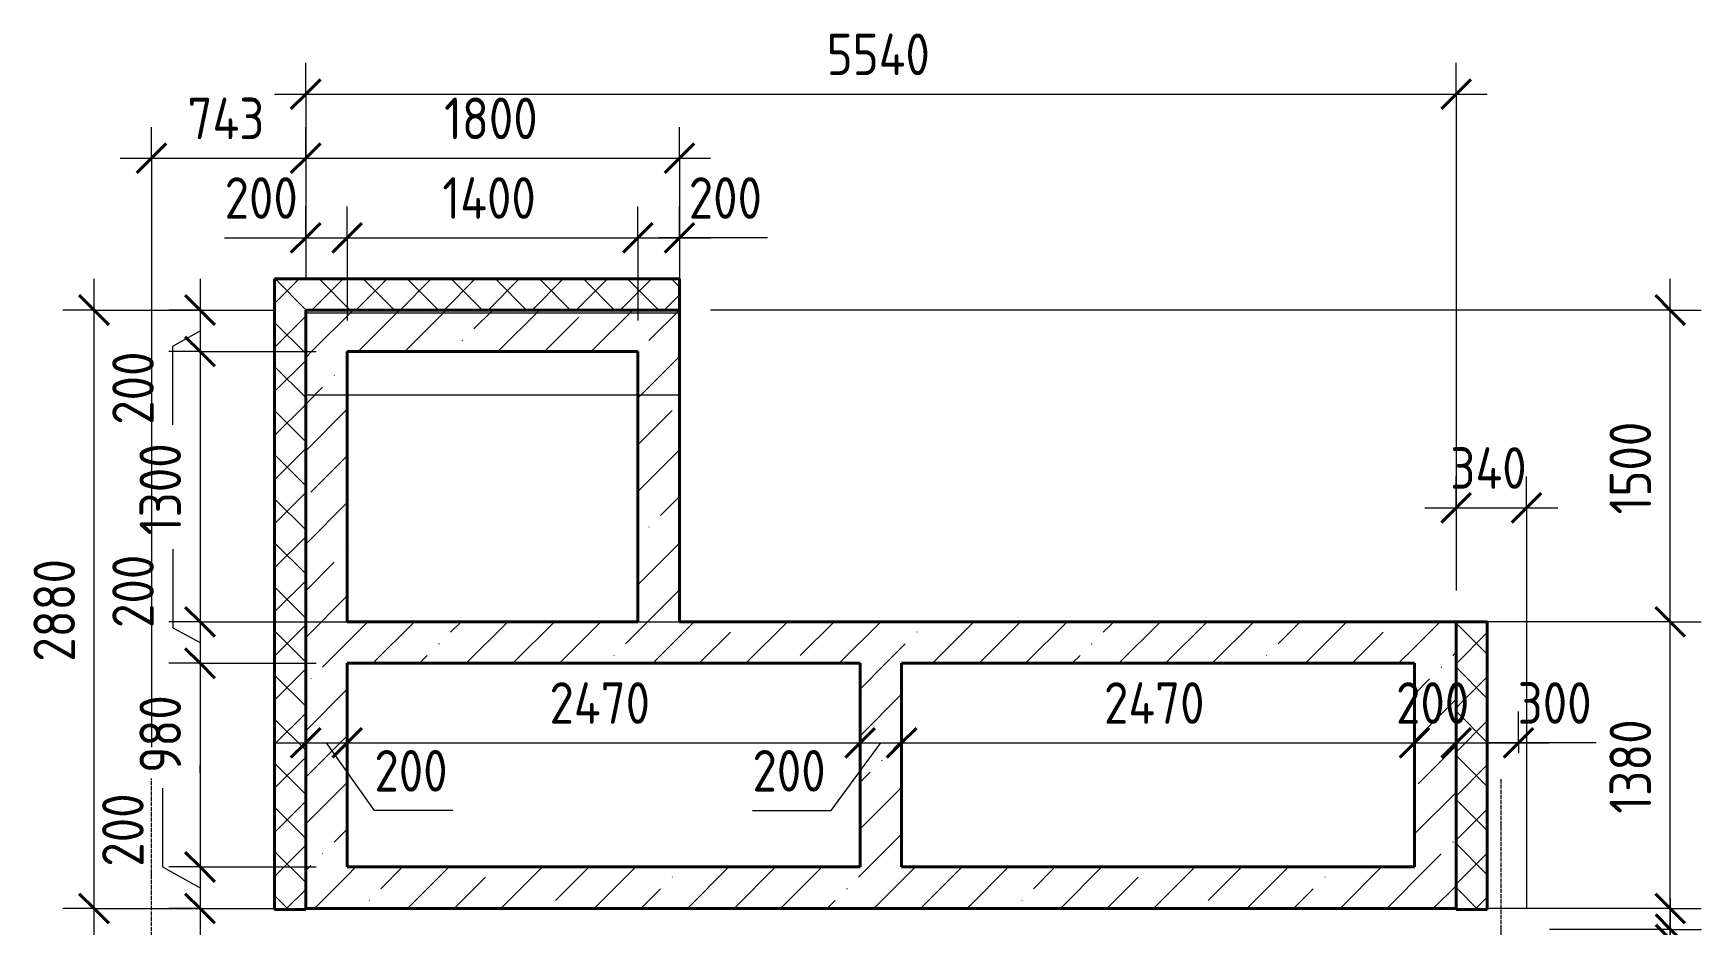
# Model space of a CAD drawing. Header units: millimetres. Extents: x -11886 to 71589, y -4690 to 48120.
# Drawn here: x 48842 to 56875, y 43832 to 48120 of the extents above; entities that cross this region are included whole.
import ezdxf

# ---------------------------------------------------------------- set-up
doc = ezdxf.new("R2010")
doc.units = ezdxf.units.MM
doc.linetypes.add('ADSK_Линия сетки', pattern=[25, 20, -2.5, 0, -2.5])
doc.linetypes.add('ADSK_Сверху', pattern=[4.5, 3, -1.5])
for name, color, linetype, lineweight in [('Лестницы', 7, 'Continuous', 18), ('Оси', 7, 'Continuous', 9), ('Размеры', 7, 'Continuous', 9), ('Размеры-100', 7, 'Continuous', 9), ('Стены внутренние', 250, 'Continuous', 18)]:
    doc.layers.add(name, color=color, linetype=linetype, lineweight=lineweight)
doc.styles.add('GOST Common_2', font='GOST_Common.ttf', dxfattribs={"width": 0.9, "height": 200})
doc.dimstyles.new('ADSK_Основной_2_мм_Округление_до_1_мм', dxfattribs={"dimscale": 304.8, "dimtxt": 201.142999, "dimasz": 0.463911, "dimexe": 0.492126, "dimexo": 0.492126, "dimgap": 0.098425, "dimtad": 1, "dimdec": 0, "dimdsep": 46, "dimtxsty": 'GOST Common_2', "dimblk1": 'OBLIQUE', "dimblk2": 'OBLIQUE', "dimsah": 1, "dimcen": 0.09, "dimdle": 0.492126, "dimazin": 2, "dimtfac": 1, "dimtdec": 4, "dimtix": 1, "dimtmove": 0, "dimatfit": 3, "dimfxl": 1, "dimtvp": 1, "dimtolj": 1, "dimtzin": 0, "dimlwd": 20, "dimlwe": 20, "dimarcsym": 2})
doc.dimstyles.new('ADSK_Основной_2_мм_Округление_до_1_мм_1', dxfattribs={"dimscale": 304.8, "dimtxt": 201.142999, "dimasz": 0.463911, "dimexe": 0.492126, "dimexo": 0.492126, "dimgap": 0.098425, "dimtad": 1, "dimdec": 0, "dimdsep": 46, "dimtxsty": 'GOST Common_2', "dimblk1": 'OBLIQUE', "dimblk2": 'OBLIQUE', "dimsah": 1, "dimcen": 0.09, "dimdle": 0.492126, "dimazin": 2, "dimtfac": 1, "dimtdec": 4, "dimtix": 1, "dimtmove": 1, "dimatfit": 3, "dimfxl": 1, "dimtvp": 1, "dimtolj": 1, "dimtzin": 0, "dimlwd": 20, "dimlwe": 20, "dimarcsym": 2})
pattern_1 = [(45, (0, 0), (-224.5064, 224.5064), []), (45, (224.5, 0), (-224.5064, 224.5064), [396.875, -79.375, 3.353, -76.022])]
pattern_2 = [(45, (0, 0), (-106.06602, 106.06602), []), (135, (0, 0), (-106.06602, -106.06602), [])]

# ---------------------------------------------------------------- blocks, each defined once
blk = doc.blocks.new('Монолитная лестница - Марш_Внутренний_-2483524-00 План подвала кладочный')
at = {"layer": 'Лестницы', "color": 253, "linetype": 'ADSK_Сверху', "true_color": 0xaaaaaa}
for p, q in [((50152.9, 46788.8), (50152.9, 46773.8)), ((51952.9, 46788.8), (50152.9, 46788.8)), ((51952.9, 46773.8), (50152.9, 46773.8)), ((51952.9, 46773.8), (51952.9, 46788.8))]:
    blk.add_line(p, q, dxfattribs=at)
blk = doc.blocks.new('Монолитная лестница - ___-2483523-00 План подвала кладочный')
at = {"layer": 'Лестницы', "color": 253, "linetype": 'ADSK_Сверху', "true_color": 0xaaaaaa}
for p, q in [((50152.9, 46773.8), (50152.9, 46473.8)), ((51952.9, 46773.8), (50152.9, 46773.8)), ((51952.9, 46473.8), (51952.9, 46773.8)), ((50152.9, 46473.8), (50152.9, 46378.4)), ((51952.9, 46378.4), (51952.9, 46473.8)), ((50152.9, 46378.4), (50152.9, 46173.8)), ((51952.9, 46378.4), (50152.9, 46378.4)), ((51952.9, 46173.8), (51952.9, 46378.4)), ((50152.9, 46173.8), (50152.9, 45873.8)), ((51952.9, 45873.8), (51952.9, 46173.8)), ((50152.9, 45873.8), (50152.9, 45573.8)), ((51952.9, 45573.8), (51952.9, 45873.8)), ((50152.9, 45573.8), (50152.9, 45288.8)), ((51952.9, 45288.8), (51952.9, 45573.8)), ((50152.9, 45288.8), (51952.9, 45288.8))]:
    blk.add_line(p, q, dxfattribs=at)
blk.add_blockref('Монолитная лестница - Марш_Внутренний_-2483524-00 План подвала кладочный', (0, 0))
blk = doc.blocks.new('Монолитный марш - Марш_Внутренний_-2483524-00 План подвала кладочный')
at = {"layer": 'Лестницы', "color": 253, "linetype": 'ADSK_Сверху', "true_color": 0xaaaaaa}
for p, q in [((50152.9, 46788.8), (50152.9, 46773.8)), ((51952.9, 46788.8), (50152.9, 46788.8)), ((51952.9, 46773.8), (50152.9, 46773.8)), ((51952.9, 46773.8), (51952.9, 46788.8))]:
    blk.add_line(p, q, dxfattribs=at)
blk = doc.blocks.new('DIMBLOCK49-00 План подвала кладочный')
at = {"layer": 'Размеры-100', "lineweight": 20, "transparency": 16777216}
for p, q in [((49644, 46938.8), (49644, 46588.8)), ((49644, 46788.8), (49494, 46788.8)), ((49644, 46788.8), (50002.9, 46788.8)), ((49512.9, 46615), (49644, 46688.8)), ((49512.9, 46236.6), (49512.9, 46615)), ((49644, 46588.8), (49494, 46588.8)), ((49644, 46588.8), (50202.9, 46588.8))]:
    blk.add_line(p, q, dxfattribs=at)
at = {"layer": 'Размеры-100', "lineweight": 40, "transparency": 16777216}
for p, q in [((49644, 46788.8), (49573.3, 46859.5)), ((49644, 46788.8), (49714.7, 46718.1)), ((49644, 46588.8), (49573.3, 46659.5)), ((49644, 46588.8), (49714.7, 46518.1))]:
    blk.add_line(p, q, dxfattribs=at)
at = {"layer": 'Размеры-100', "color": 0, "lineweight": 20, "transparency": 16777216, "insert": (49221.6, 46236.6), "char_height": 200, "width": 454.106, "attachment_point": 1, "rotation": 90, "line_spacing_factor": 1.022761, "style": 'GOST Common_2'}
blk.add_mtext('200', dxfattribs=at)
blk = doc.blocks.new('_Oblique')
at = {"color": 0, "linetype": 'ByBlock', "lineweight": -2}
blk.add_line((-0.5, -0.5), (0.5, 0.5), dxfattribs=at)
blk = doc.blocks.new('DIMBLOCK50-00 План подвала кладочный')
at = {"layer": 'Размеры-100', "lineweight": 40, "transparency": 16777216}
for p, q in [((49644, 46588.8), (49573.3, 46659.5)), ((49644, 46588.8), (49714.7, 46518.1)), ((49644, 45288.8), (49573.3, 45359.5)), ((49644, 45288.8), (49714.7, 45218.1))]:
    blk.add_line(p, q, dxfattribs=at)
at = {"layer": 'Размеры-100', "lineweight": 20, "transparency": 16777216}
for p, q in [((49644, 46588.8), (49494, 46588.8)), ((49644, 46588.8), (49644, 45288.8)), ((49644, 46588.8), (50202.9, 46588.8)), ((49644, 45288.8), (49494, 45288.8)), ((49644, 45288.8), (50202.9, 45288.8))]:
    blk.add_line(p, q, dxfattribs=at)
at = {"layer": 'Размеры-100', "color": 0, "lineweight": 20, "transparency": 16777216, "insert": (49352.6, 45705.3), "char_height": 200, "width": 560.473, "attachment_point": 1, "rotation": 90, "line_spacing_factor": 1.022761, "style": 'GOST Common_2'}
blk.add_mtext('1300', dxfattribs=at)
blk = doc.blocks.new('DIMBLOCK51-00 План подвала кладочный')
at = {"layer": 'Размеры-100', "lineweight": 20, "transparency": 16777216}
for p, q in [((49512.9, 45637.4), (49512.9, 45259)), ((49644, 45288.8), (49494, 45288.8)), ((49512.9, 45259), (49644, 45188.8)), ((49644, 45288.8), (49644, 45088.8)), ((49644, 45288.8), (50202.9, 45288.8)), ((49644, 45088.8), (49494, 45088.8)), ((49644, 45088.8), (50202.9, 45088.8))]:
    blk.add_line(p, q, dxfattribs=at)
at = {"layer": 'Размеры-100', "lineweight": 40, "transparency": 16777216}
for p, q in [((49644, 45288.8), (49573.3, 45359.5)), ((49644, 45288.8), (49714.7, 45218.1)), ((49644, 45088.8), (49573.3, 45159.5)), ((49644, 45088.8), (49714.7, 45018.1))]:
    blk.add_line(p, q, dxfattribs=at)
at = {"layer": 'Размеры-100', "color": 0, "lineweight": 20, "transparency": 16777216, "insert": (49221.6, 45259), "char_height": 200, "width": 454.106, "attachment_point": 1, "rotation": 90, "line_spacing_factor": 1.022761, "style": 'GOST Common_2'}
blk.add_mtext('200', dxfattribs=at)
blk = doc.blocks.new('DIMBLOCK52-00 План подвала кладочный')
at = {"layer": 'Размеры-100', "lineweight": 40, "transparency": 16777216}
for p, q in [((49644, 45088.8), (49573.3, 45159.5)), ((49644, 45088.8), (49714.7, 45018.1)), ((49644, 44108.8), (49573.3, 44179.5)), ((49644, 44108.8), (49714.7, 44038.1))]:
    blk.add_line(p, q, dxfattribs=at)
at = {"layer": 'Размеры-100', "lineweight": 20, "transparency": 16777216}
for p, q in [((49644, 45088.8), (49494, 45088.8)), ((49644, 45088.8), (49644, 44108.8)), ((49644, 45088.8), (50202.9, 45088.8)), ((49644, 44939.8), (49644, 44561.4)), ((49644, 44561.4), (49644, 44598.8)), ((49644, 44108.8), (49494, 44108.8)), ((49644, 44108.8), (50202.9, 44108.8))]:
    blk.add_line(p, q, dxfattribs=at)
at = {"layer": 'Размеры-100', "color": 0, "lineweight": 20, "transparency": 16777216, "insert": (49352.6, 44561.4), "char_height": 200, "width": 454.106, "attachment_point": 1, "rotation": 90, "line_spacing_factor": 1.022761, "style": 'GOST Common_2'}
blk.add_mtext('980', dxfattribs=at)
blk = doc.blocks.new('DIMBLOCK53-00 План подвала кладочный')
at = {"layer": 'Размеры-100', "lineweight": 20, "transparency": 16777216}
for p, q in [((49464, 44488.6), (49464, 44110.2)), ((49464, 44110.2), (49644, 44008.8)), ((49644, 44108.8), (49494, 44108.8)), ((49644, 44108.8), (49644, 43758.8)), ((49644, 44108.8), (50202.9, 44108.8)), ((49644, 43908.8), (49494, 43908.8)), ((49644, 43908.8), (50002.9, 43908.8))]:
    blk.add_line(p, q, dxfattribs=at)
at = {"layer": 'Размеры-100', "lineweight": 40, "transparency": 16777216}
for p, q in [((49644, 44108.8), (49573.3, 44179.5)), ((49644, 44108.8), (49714.7, 44038.1)), ((49644, 43908.8), (49573.3, 43979.5)), ((49644, 43908.8), (49714.7, 43838.1))]:
    blk.add_line(p, q, dxfattribs=at)
at = {"layer": 'Размеры-100', "color": 0, "lineweight": 20, "transparency": 16777216, "insert": (49172.7, 44110.2), "char_height": 200, "width": 454.106, "attachment_point": 1, "rotation": 90, "line_spacing_factor": 1.022761, "style": 'GOST Common_2'}
blk.add_mtext('200', dxfattribs=at)
blk = doc.blocks.new('DIMBLOCK54-00 План подвала кладочный')
at = {"layer": 'Размеры-100', "lineweight": 20, "transparency": 16777216}
for p, q in [((50152.9, 44706.4), (50152.9, 44856.4)), ((50352.9, 44706.4), (50352.9, 44856.4)), ((50002.9, 44706.4), (50352.9, 44706.4)), ((50152.9, 44706.4), (50152.9, 44656.4)), ((50483.9, 44380.4), (50252.9, 44706.4)), ((50352.9, 44706.4), (50352.9, 44656.4)), ((50862.3, 44380.4), (50483.9, 44380.4))]:
    blk.add_line(p, q, dxfattribs=at)
at = {"layer": 'Размеры-100', "lineweight": 40, "transparency": 16777216}
for p, q in [((50152.9, 44706.4), (50223.6, 44777.1)), ((50352.9, 44706.4), (50423.6, 44777.1)), ((50152.9, 44706.4), (50082.2, 44635.7)), ((50352.9, 44706.4), (50282.2, 44635.7))]:
    blk.add_line(p, q, dxfattribs=at)
at = {"layer": 'Размеры-100', "color": 0, "lineweight": 20, "transparency": 16777216, "insert": (50483.9, 44671.7), "char_height": 200, "width": 454.106, "attachment_point": 1, "line_spacing_factor": 1.022761, "style": 'GOST Common_2'}
blk.add_mtext('200', dxfattribs=at)
blk = doc.blocks.new('DIMBLOCK55-00 План подвала кладочный')
at = {"layer": 'Размеры-100', "lineweight": 20, "transparency": 16777216}
for p, q in [((50352.9, 44706.4), (50352.9, 44856.4)), ((52822.9, 44706.4), (52822.9, 44856.4)), ((50352.9, 44706.4), (52822.9, 44706.4)), ((50352.9, 44706.4), (50352.9, 44656.4)), ((52822.9, 44706.4), (52822.9, 44656.4))]:
    blk.add_line(p, q, dxfattribs=at)
at = {"layer": 'Размеры-100', "lineweight": 40, "transparency": 16777216}
for p, q in [((50352.9, 44706.4), (50423.6, 44777.1)), ((52822.9, 44706.4), (52893.6, 44777.1)), ((50352.9, 44706.4), (50282.2, 44635.7)), ((52822.9, 44706.4), (52752.2, 44635.7))]:
    blk.add_line(p, q, dxfattribs=at)
at = {"layer": 'Размеры-100', "color": 0, "lineweight": 20, "transparency": 16777216, "insert": (51327.1, 44997.8), "char_height": 200, "width": 625.93, "attachment_point": 1, "line_spacing_factor": 1.022761, "style": 'GOST Common_2'}
blk.add_mtext('2470', dxfattribs=at)
blk = doc.blocks.new('DIMBLOCK56-00 План подвала кладочный')
at = {"layer": 'Размеры-100', "lineweight": 20, "transparency": 16777216}
for p, q in [((52822.9, 44706.4), (52822.9, 44856.4)), ((53022.9, 44706.4), (53022.9, 44856.4)), ((52683, 44380.4), (52922.9, 44706.4)), ((52822.9, 44706.4), (53022.9, 44706.4)), ((52822.9, 44706.4), (52822.9, 44656.4)), ((53022.9, 44706.4), (53022.9, 44656.4)), ((52304.5, 44380.4), (52683, 44380.4))]:
    blk.add_line(p, q, dxfattribs=at)
at = {"layer": 'Размеры-100', "lineweight": 40, "transparency": 16777216}
for p, q in [((52822.9, 44706.4), (52893.6, 44777.1)), ((53022.9, 44706.4), (53093.6, 44777.1)), ((52822.9, 44706.4), (52752.2, 44635.7)), ((53022.9, 44706.4), (52952.2, 44635.7))]:
    blk.add_line(p, q, dxfattribs=at)
at = {"layer": 'Размеры-100', "color": 0, "lineweight": 20, "transparency": 16777216, "insert": (52304.5, 44671.7), "char_height": 200, "width": 454.106, "attachment_point": 1, "line_spacing_factor": 1.022761, "style": 'GOST Common_2'}
blk.add_mtext('200', dxfattribs=at)
blk = doc.blocks.new('DIMBLOCK57-00 План подвала кладочный')
at = {"layer": 'Размеры-100', "lineweight": 20, "transparency": 16777216}
for p, q in [((53022.9, 44706.4), (53022.9, 44856.4)), ((55492.9, 44706.4), (55492.9, 44856.4)), ((53022.9, 44706.4), (55492.9, 44706.4)), ((53022.9, 44706.4), (53022.9, 44656.4)), ((55492.9, 44706.4), (55492.9, 44656.4))]:
    blk.add_line(p, q, dxfattribs=at)
at = {"layer": 'Размеры-100', "lineweight": 40, "transparency": 16777216}
for p, q in [((53022.9, 44706.4), (53093.6, 44777.1)), ((55492.9, 44706.4), (55563.6, 44777.1)), ((53022.9, 44706.4), (52952.2, 44635.7)), ((55492.9, 44706.4), (55422.2, 44635.7))]:
    blk.add_line(p, q, dxfattribs=at)
at = {"layer": 'Размеры-100', "color": 0, "lineweight": 20, "transparency": 16777216, "insert": (53997.1, 44997.8), "char_height": 200, "width": 625.93, "attachment_point": 1, "line_spacing_factor": 1.022761, "style": 'GOST Common_2'}
blk.add_mtext('2470', dxfattribs=at)
blk = doc.blocks.new('DIMBLOCK58-00 План подвала кладочный')
at = {"layer": 'Размеры-100', "lineweight": 20, "transparency": 16777216}
for p, q in [((55492.9, 44706.4), (55492.9, 44856.4)), ((55692.9, 44706.4), (55692.9, 44856.4)), ((55492.9, 44706.4), (55692.9, 44706.4)), ((55492.9, 44706.4), (55492.9, 44656.4)), ((55692.9, 44706.4), (55692.9, 44656.4))]:
    blk.add_line(p, q, dxfattribs=at)
at = {"layer": 'Размеры-100', "lineweight": 40, "transparency": 16777216}
for p, q in [((55492.9, 44706.4), (55563.6, 44777.1)), ((55692.9, 44706.4), (55763.6, 44777.1)), ((55492.9, 44706.4), (55422.2, 44635.7)), ((55692.9, 44706.4), (55622.2, 44635.7))]:
    blk.add_line(p, q, dxfattribs=at)
at = {"layer": 'Размеры-100', "color": 0, "lineweight": 20, "transparency": 16777216, "insert": (55403.7, 44997.8), "char_height": 200, "width": 454.106, "attachment_point": 1, "line_spacing_factor": 1.022761, "style": 'GOST Common_2'}
blk.add_mtext('200', dxfattribs=at)
blk = doc.blocks.new('DIMBLOCK59-00 План подвала кладочный')
at = {"layer": 'Размеры-100', "lineweight": 20, "transparency": 16777216}
for p, q in [((55692.9, 44706.4), (55692.9, 44856.4)), ((55992.9, 44706.4), (55992.9, 44856.4)), ((55692.9, 44706.4), (56142.9, 44706.4)), ((55692.9, 44706.4), (55692.9, 44656.4)), ((55989.4, 44706.4), (55842.9, 44706.4)), ((56367.8, 44706.4), (55989.4, 44706.4)), ((55992.9, 44706.4), (55992.9, 44656.4))]:
    blk.add_line(p, q, dxfattribs=at)
at = {"layer": 'Размеры-100', "lineweight": 40, "transparency": 16777216}
for p, q in [((55692.9, 44706.4), (55763.6, 44777.1)), ((55992.9, 44706.4), (56063.6, 44777.1)), ((55692.9, 44706.4), (55622.2, 44635.7)), ((55992.9, 44706.4), (55922.2, 44635.7))]:
    blk.add_line(p, q, dxfattribs=at)
at = {"layer": 'Размеры-100', "color": 0, "lineweight": 20, "transparency": 16777216, "insert": (55989.4, 44997.8), "char_height": 200, "width": 454.106, "attachment_point": 1, "line_spacing_factor": 1.022761, "style": 'GOST Common_2'}
blk.add_mtext('300', dxfattribs=at)
blk = doc.blocks.new('DIMBLOCK60-00 План подвала кладочный')
at = {"layer": 'Размеры-100', "lineweight": 40, "transparency": 16777216}
for p, q in [((56723.2, 45288.8), (56652.5, 45359.5)), ((56723.2, 45288.8), (56793.9, 45218.1)), ((56723.2, 43908.8), (56652.5, 43979.5)), ((56723.2, 43908.8), (56793.9, 43838.1))]:
    blk.add_line(p, q, dxfattribs=at)
at = {"layer": 'Размеры-100', "lineweight": 20, "transparency": 16777216}
for p, q in [((56723.2, 45288.8), (55842.9, 45288.8)), ((56723.2, 43758.8), (56723.2, 45288.8)), ((56723.2, 45288.8), (56873.2, 45288.8)), ((56723.2, 43908.8), (55842.9, 43908.8)), ((56723.2, 43908.8), (56873.2, 43908.8))]:
    blk.add_line(p, q, dxfattribs=at)
at = {"layer": 'Размеры-100', "color": 0, "lineweight": 20, "transparency": 16777216, "insert": (56431.9, 44365.3), "char_height": 200, "width": 560.473, "attachment_point": 1, "rotation": 90, "line_spacing_factor": 1.022761, "style": 'GOST Common_2'}
blk.add_mtext('1380', dxfattribs=at)
blk = doc.blocks.new('DIMBLOCK61-00 План подвала кладочный')
at = {"layer": 'Размеры-100', "lineweight": 20, "transparency": 16777216}
for p, q in [((56723.2, 45288.8), (56723.2, 46938.8)), ((56723.2, 46788.8), (52102.9, 46788.8)), ((56723.2, 46788.8), (56873.2, 46788.8)), ((56723.2, 45288.8), (55842.9, 45288.8)), ((56723.2, 45288.8), (56873.2, 45288.8))]:
    blk.add_line(p, q, dxfattribs=at)
at = {"layer": 'Размеры-100', "lineweight": 40, "transparency": 16777216}
for p, q in [((56723.2, 46788.8), (56652.5, 46859.5)), ((56723.2, 46788.8), (56793.9, 46718.1)), ((56723.2, 45288.8), (56652.5, 45359.5)), ((56723.2, 45288.8), (56793.9, 45218.1))]:
    blk.add_line(p, q, dxfattribs=at)
at = {"layer": 'Размеры-100', "color": 0, "lineweight": 20, "transparency": 16777216, "insert": (56431.9, 45805.3), "char_height": 200, "width": 560.473, "attachment_point": 1, "rotation": 90, "line_spacing_factor": 1.022761, "style": 'GOST Common_2'}
blk.add_mtext('1500', dxfattribs=at)
blk = doc.blocks.new('DIMBLOCK62-00 План подвала кладочный')
at = {"layer": 'Размеры-100', "lineweight": 20, "transparency": 16777216}
for p, q in [((50152.9, 47827.8), (50152.9, 47977.8)), ((55692.9, 47827.8), (55692.9, 47977.8)), ((50002.9, 47827.8), (55842.9, 47827.8)), ((50152.9, 47827.8), (50152.9, 46938.8)), ((55692.9, 47827.8), (55692.9, 45438.8))]:
    blk.add_line(p, q, dxfattribs=at)
at = {"layer": 'Размеры-100', "lineweight": 40, "transparency": 16777216}
for p, q in [((50152.9, 47827.8), (50223.6, 47898.5)), ((55692.9, 47827.8), (55763.6, 47898.5)), ((50152.9, 47827.8), (50082.2, 47757.1)), ((55692.9, 47827.8), (55622.2, 47757.1))]:
    blk.add_line(p, q, dxfattribs=at)
at = {"layer": 'Размеры-100', "color": 0, "lineweight": 20, "transparency": 16777216, "insert": (52662.1, 48119.1), "char_height": 200, "width": 625.93, "attachment_point": 1, "line_spacing_factor": 1.022761, "style": 'GOST Common_2'}
blk.add_mtext('5540', dxfattribs=at)
blk = doc.blocks.new('DIMBLOCK63-00 План подвала кладочный')
at = {"layer": 'Размеры-100', "lineweight": 20, "transparency": 16777216}
for p, q in [((50152.9, 47136.3), (50152.9, 47286.3)), ((50352.9, 47136.3), (50352.9, 47286.3)), ((49762.5, 47136.3), (50140.9, 47136.3)), ((50002.9, 47136.3), (50352.9, 47136.3)), ((50140.9, 47136.3), (50252.9, 47136.3)), ((50152.9, 47136.3), (50152.9, 46938.8)), ((50352.9, 47136.3), (50352.9, 46738.8))]:
    blk.add_line(p, q, dxfattribs=at)
at = {"layer": 'Размеры-100', "lineweight": 40, "transparency": 16777216}
for p, q in [((50152.9, 47136.3), (50223.6, 47207)), ((50352.9, 47136.3), (50423.6, 47207)), ((50152.9, 47136.3), (50082.2, 47065.6)), ((50352.9, 47136.3), (50282.2, 47065.6))]:
    blk.add_line(p, q, dxfattribs=at)
at = {"layer": 'Размеры-100', "color": 0, "lineweight": 20, "transparency": 16777216, "insert": (49762.5, 47427.7), "char_height": 200, "width": 454.106, "attachment_point": 1, "line_spacing_factor": 1.022761, "style": 'GOST Common_2'}
blk.add_mtext('200', dxfattribs=at)
blk = doc.blocks.new('DIMBLOCK64-00 План подвала кладочный')
at = {"layer": 'Размеры-100', "lineweight": 20, "transparency": 16777216}
for p, q in [((50352.9, 47136.3), (50352.9, 47286.3)), ((51752.9, 47136.3), (51752.9, 47286.3)), ((50352.9, 47136.3), (51752.9, 47136.3)), ((50352.9, 47136.3), (50352.9, 46738.8)), ((51752.9, 47136.3), (51752.9, 46738.8))]:
    blk.add_line(p, q, dxfattribs=at)
at = {"layer": 'Размеры-100', "lineweight": 40, "transparency": 16777216}
for p, q in [((50352.9, 47136.3), (50423.6, 47207)), ((51752.9, 47136.3), (51823.6, 47207)), ((50352.9, 47136.3), (50282.2, 47065.6)), ((51752.9, 47136.3), (51682.2, 47065.6))]:
    blk.add_line(p, q, dxfattribs=at)
at = {"layer": 'Размеры-100', "color": 0, "lineweight": 20, "transparency": 16777216, "insert": (50810.9, 47427.7), "char_height": 200, "width": 580.928, "attachment_point": 1, "line_spacing_factor": 1.022761, "style": 'GOST Common_2'}
blk.add_mtext('1400', dxfattribs=at)
blk = doc.blocks.new('DIMBLOCK65-00 План подвала кладочный')
at = {"layer": 'Размеры-100', "lineweight": 20, "transparency": 16777216}
for p, q in [((51752.9, 47136.3), (51752.9, 47286.3)), ((51952.9, 47136.3), (51952.9, 47286.3)), ((51752.9, 47136.3), (52102.9, 47136.3)), ((51752.9, 47136.3), (51752.9, 46738.8)), ((51997.8, 47136.3), (51852.9, 47136.3)), ((51952.9, 47136.3), (51952.9, 46938.8)), ((52376.2, 47136.3), (51997.8, 47136.3))]:
    blk.add_line(p, q, dxfattribs=at)
at = {"layer": 'Размеры-100', "lineweight": 40, "transparency": 16777216}
for p, q in [((51752.9, 47136.3), (51823.6, 47207)), ((51952.9, 47136.3), (52023.6, 47207)), ((51752.9, 47136.3), (51682.2, 47065.6)), ((51952.9, 47136.3), (51882.2, 47065.6))]:
    blk.add_line(p, q, dxfattribs=at)
at = {"layer": 'Размеры-100', "color": 0, "lineweight": 20, "transparency": 16777216, "insert": (51997.8, 47427.7), "char_height": 200, "width": 454.106, "attachment_point": 1, "line_spacing_factor": 1.022761, "style": 'GOST Common_2'}
blk.add_mtext('200', dxfattribs=at)
blk = doc.blocks.new('DIMBLOCK66-00 План подвала кладочный')
at = {"layer": 'Размеры-100', "lineweight": 20, "transparency": 16777216}
for p, q in [((49409.9, 47519.3), (49409.9, 47669.3)), ((50152.9, 47519.3), (50152.9, 47669.3)), ((49259.9, 47519.3), (50152.9, 47519.3)), ((49409.9, 47519.3), (49409.9, 44684.8)), ((50152.9, 47519.3), (50152.9, 46938.8))]:
    blk.add_line(p, q, dxfattribs=at)
at = {"layer": 'Размеры-100', "lineweight": 40, "transparency": 16777216}
for p, q in [((49409.9, 47519.3), (49480.6, 47590)), ((50152.9, 47519.3), (50223.6, 47590)), ((49409.9, 47519.3), (49339.2, 47448.6)), ((50152.9, 47519.3), (50082.2, 47448.6))]:
    blk.add_line(p, q, dxfattribs=at)
at = {"layer": 'Размеры-100', "color": 0, "lineweight": 20, "transparency": 16777216, "insert": (49583.7, 47810.7), "char_height": 200, "width": 474.561, "attachment_point": 1, "line_spacing_factor": 1.022761, "style": 'GOST Common_2'}
blk.add_mtext('743', dxfattribs=at)
blk = doc.blocks.new('DIMBLOCK67-00 План подвала кладочный')
at = {"layer": 'Размеры-100', "lineweight": 20, "transparency": 16777216}
for p, q in [((50152.9, 47519.3), (50152.9, 47669.3)), ((51952.9, 47519.3), (51952.9, 47669.3)), ((50152.9, 47519.3), (52102.9, 47519.3)), ((50152.9, 47519.3), (50152.9, 46938.8)), ((51952.9, 47519.3), (51952.9, 46938.8))]:
    blk.add_line(p, q, dxfattribs=at)
at = {"layer": 'Размеры-100', "lineweight": 40, "transparency": 16777216}
for p, q in [((50152.9, 47519.3), (50223.6, 47590)), ((51952.9, 47519.3), (52023.6, 47590)), ((50152.9, 47519.3), (50082.2, 47448.6)), ((51952.9, 47519.3), (51882.2, 47448.6))]:
    blk.add_line(p, q, dxfattribs=at)
at = {"layer": 'Размеры-100', "color": 0, "lineweight": 20, "transparency": 16777216, "insert": (50819.4, 47810.7), "char_height": 200, "width": 560.473, "attachment_point": 1, "line_spacing_factor": 1.022761, "style": 'GOST Common_2'}
blk.add_mtext('1800', dxfattribs=at)
blk = doc.blocks.new('DIMBLOCK68-00 План подвала кладочный')
at = {"layer": 'Размеры-100', "lineweight": 20, "transparency": 16777216}
for p, q in [((49133.6, 43758.8), (49133.6, 46938.8)), ((49133.6, 46788.8), (48983.6, 46788.8)), ((49133.6, 46788.8), (50002.9, 46788.8)), ((49133.6, 43908.8), (48983.6, 43908.8)), ((49133.6, 43908.8), (50002.9, 43908.8))]:
    blk.add_line(p, q, dxfattribs=at)
at = {"layer": 'Размеры-100', "lineweight": 40, "transparency": 16777216}
for p, q in [((49133.6, 46788.8), (49062.9, 46859.5)), ((49133.6, 46788.8), (49204.3, 46718.1)), ((49133.6, 43908.8), (49062.9, 43979.5)), ((49133.6, 43908.8), (49204.3, 43838.1))]:
    blk.add_line(p, q, dxfattribs=at)
at = {"layer": 'Размеры-100', "color": 0, "lineweight": 20, "transparency": 16777216, "insert": (48842.2, 45096.5), "char_height": 200, "width": 605.475, "attachment_point": 1, "rotation": 90, "line_spacing_factor": 1.022761, "style": 'GOST Common_2'}
blk.add_mtext('2880', dxfattribs=at)
blk = doc.blocks.new('DIMBLOCK182-00 План подвала кладочный')
at = {"layer": 'Размеры-100', "lineweight": 20, "transparency": 16777216}
for p, q in [((56725.2, 43609.2), (56725.2, 43958.8)), ((56725.2, 43808.8), (56142.9, 43808.8)), ((56725.2, 43808.8), (56875.2, 43808.8)), ((56725.2, 43626.7), (56725.2, 43784)), ((56725.2, 43759.2), (56182.6, 43759.2)), ((56725.2, 43759.2), (56875.2, 43759.2)), ((56725.2, 43374.4), (56725.2, 43626.7))]:
    blk.add_line(p, q, dxfattribs=at)
at = {"layer": 'Размеры-100', "lineweight": 40, "transparency": 16777216}
for p, q in [((56725.2, 43808.8), (56654.5, 43879.5)), ((56725.2, 43759.2), (56654.5, 43829.9)), ((56725.2, 43808.8), (56795.9, 43738.1)), ((56725.2, 43759.2), (56795.9, 43688.5))]:
    blk.add_line(p, q, dxfattribs=at)
at = {"layer": 'Размеры-100', "color": 0, "lineweight": 20, "transparency": 16777216, "insert": (56433.9, 43374.4), "char_height": 200, "width": 302.737, "attachment_point": 1, "rotation": 90, "line_spacing_factor": 1.022761, "style": 'GOST Common_2'}
blk.add_mtext('50', dxfattribs=at)
blk = doc.blocks.new('DIMBLOCK183-00 План подвала кладочный')
at = {"layer": 'Размеры-100', "lineweight": 20, "transparency": 16777216}
for p, q in [((55692.9, 45837.3), (55692.9, 45987.3)), ((56032.6, 45837.3), (56032.6, 45987.3)), ((55542.9, 45837.3), (56182.6, 45837.3)), ((55692.9, 45837.3), (55692.9, 45438.8)), ((56032.6, 45837.3), (56032.6, 43909.2))]:
    blk.add_line(p, q, dxfattribs=at)
at = {"layer": 'Размеры-100', "lineweight": 40, "transparency": 16777216}
for p, q in [((55692.9, 45837.3), (55763.6, 45908)), ((56032.6, 45837.3), (56103.3, 45908)), ((55692.9, 45837.3), (55622.2, 45766.6)), ((56032.6, 45837.3), (55961.9, 45766.6))]:
    blk.add_line(p, q, dxfattribs=at)
at = {"layer": 'Размеры-100', "color": 0, "lineweight": 20, "transparency": 16777216, "insert": (55665, 46128.6), "char_height": 200, "width": 474.561, "attachment_point": 1, "line_spacing_factor": 1.022761, "style": 'GOST Common_2'}
blk.add_mtext('340', dxfattribs=at)

msp = doc.modelspace()

# ---------------------------------------------------------------- hatches: boundary and pattern name
at = {"layer": 'Стены внутренние', "lineweight": 9}
h = msp.add_hatch(dxfattribs=at)
h.set_pattern_fill('FP_2', color=256, style=0, pattern_type=2)
h.set_pattern_definition(pattern_2)
h.paths.add_polyline_path([(50332.91, 46788.79), (51952.91, 46788.79), (51952.91, 46938.79), (50002.91, 46938.79), (50002.91, 46788.79), (50152.91, 46788.79)])
h = msp.add_hatch(dxfattribs=at)
h.set_pattern_fill('FP_2', color=256, style=0, pattern_type=2)
h.set_pattern_definition(pattern_2)
h.paths.add_polyline_path([(50002.91, 43903.98), (50152.91, 43903.98), (50152.91, 46788.79), (50002.91, 46788.79), (50002.91, 43920.04)])
h = msp.add_hatch(dxfattribs=at)
h.set_pattern_fill('FP_5', color=256, style=0, pattern_type=2)
h.set_pattern_definition(pattern_1)
h.paths.add_polyline_path([(50152.91, 46588.79), (51752.91, 46588.79), (51752.91, 46788.79), (50152.91, 46788.79)])
h = msp.add_hatch(dxfattribs=at)
h.set_pattern_fill('FP_5', color=256, style=0, pattern_type=2)
h.set_pattern_definition(pattern_1)
h.paths.add_polyline_path([(51752.91, 45188.79), (51952.91, 45188.79), (51952.91, 46788.79), (51752.91, 46788.79), (51752.91, 45211.78)])
h = msp.add_hatch(dxfattribs=at)
h.set_pattern_fill('FP_5', color=256, style=0, pattern_type=2)
h.set_pattern_definition(pattern_1)
h.paths.add_polyline_path([(50352.91, 43908.79), (50352.91, 46588.79), (50152.91, 46588.79), (50152.91, 43908.79)])
h = msp.add_hatch(dxfattribs=at)
h.set_pattern_fill('FP_5', color=256, style=0, pattern_type=2)
h.set_pattern_definition(pattern_1)
h.paths.add_polyline_path([(51952.91, 45088.79), (55492.91, 45088.79), (55492.91, 45288.79), (51952.91, 45288.79), (51952.91, 45188.79), (51752.91, 45188.79), (51752.91, 45288.79), (50352.91, 45288.79), (50352.91, 45088.79), (51752.91, 45088.79)])
h = msp.add_hatch(dxfattribs=at)
h.set_pattern_fill('FP_5', color=256, style=0, pattern_type=2)
h.set_pattern_definition(pattern_1)
h.paths.add_polyline_path([(55692.91, 44108.79), (55692.91, 45288.79), (55492.91, 45288.79), (55492.91, 44108.79), (55665.45, 44108.79)])
h = msp.add_hatch(dxfattribs=at)
h.set_pattern_fill('FP_2', color=256, style=0, pattern_type=2)
h.set_pattern_definition(pattern_2)
h.paths.add_polyline_path([(55792.91, 43903.98), (55842.91, 43903.98), (55842.91, 45288.79), (55692.91, 45288.79), (55692.91, 43903.98)])
h = msp.add_hatch(dxfattribs=at)
h.set_pattern_fill('FP_5', color=256, style=0, pattern_type=2)
h.set_pattern_definition(pattern_1)
h.paths.add_polyline_path([(52822.91, 44108.79), (53022.91, 44108.79), (53022.91, 45088.79), (52822.91, 45088.79), (52822.91, 44674.02)])
h = msp.add_hatch(dxfattribs=at)
h.set_pattern_fill('FP_5', color=256, style=0, pattern_type=2)
h.set_pattern_definition(pattern_1)
h.paths.add_polyline_path([(55665.45, 43908.79), (55692.91, 43908.79), (55692.91, 44108.79), (50352.91, 44108.79), (50352.91, 43908.79), (53385.05, 43908.79)])

# ---------------------------------------------------------------- linework, layer by layer
at = {"layer": 'Лестницы', "color": 253, "linetype": 'ADSK_Сверху', "true_color": 0xaaaaaa}
for p, q in [((50152.91, 46773.79), (50152.91, 46473.79)), ((51952.91, 46773.79), (50152.91, 46773.79)), ((51952.91, 46473.79), (51952.91, 46773.79)), ((50152.91, 46473.79), (50152.91, 46378.38)), ((51952.91, 46378.38), (51952.91, 46473.79)), ((50152.91, 46378.38), (50152.91, 46173.79)), ((51952.91, 46378.38), (50152.91, 46378.38)), ((51952.91, 46173.79), (51952.91, 46378.38)), ((50152.91, 46173.79), (50152.91, 45873.79)), ((51952.91, 45873.79), (51952.91, 46173.79)), ((50152.91, 45873.79), (50152.91, 45573.79)), ((51952.91, 45573.79), (51952.91, 45873.79)), ((50152.91, 45573.79), (50152.91, 45288.79)), ((51952.91, 45288.79), (51952.91, 45573.79)), ((50152.91, 45288.79), (51952.91, 45288.79))]:
    msp.add_line(p, q, dxfattribs=at)
at = {"layer": 'Оси', "linetype": 'ADSK_Линия сетки'}
for p, q in [((49409.91, -3890.07), (49409.91, 44534.79)), ((55909.91, -3354.68), (55909.91, 44534.79))]:
    msp.add_line(p, q, dxfattribs=at)
at = {"layer": 'Стены внутренние', "lineweight": 40}
for p, q in [((51952.91, 46938.79), (50002.91, 46938.79)), ((50002.91, 46938.79), (50002.91, 43903.98)), ((51952.91, 45288.79), (51952.91, 46938.79)), ((51952.91, 46788.79), (50152.91, 46788.79)), ((50152.91, 43903.98), (50152.91, 46788.79)), ((50352.91, 46588.79), (51752.91, 46588.79)), ((50352.91, 45288.79), (50352.91, 46588.79)), ((51752.91, 46588.79), (51752.91, 45288.79)), ((51752.91, 45288.79), (50352.91, 45288.79)), ((55842.91, 45288.79), (51952.91, 45288.79)), ((55692.91, 45288.79), (55692.91, 43903.98)), ((55842.91, 43903.98), (55842.91, 45288.79)), ((50352.91, 44108.79), (50352.91, 45088.79)), ((50352.91, 45088.79), (52822.91, 45088.79)), ((52822.91, 45088.79), (52822.91, 44108.79)), ((53022.91, 45088.79), (55492.91, 45088.79)), ((53022.91, 44108.79), (53022.91, 45088.79)), ((55492.91, 45088.79), (55492.91, 44108.79)), ((52822.91, 44108.79), (50352.91, 44108.79)), ((55492.91, 44108.79), (53022.91, 44108.79)), ((50002.91, 43903.98), (50152.91, 43903.98)), ((50152.91, 43908.79), (55692.91, 43908.79)), ((55692.91, 43903.98), (55842.91, 43903.98))]:
    msp.add_line(p, q, dxfattribs=at)

# ---------------------------------------------------------------- block references
at = {"layer": 'Лестницы', "color": 253, "linetype": 'ADSK_Сверху', "true_color": 0xaaaaaa}
for name in ['Монолитная лестница - ___-2483523-00 План подвала кладочный', 'Монолитный марш - Марш_Внутренний_-2483524-00 План подвала кладочный']:
    msp.add_blockref(name, (0, 0), dxfattribs=at)

# ---------------------------------------------------------------- dimensions: what is measured, and where the dimension line sits
at = {"layer": 'Размеры', "lineweight": 20}
for base, p1, p2, override, picture, middle in [((55692.91, 47827.76), (50152.91, 46788.79), (55692.91, 45288.79), {"dimpost": '<>', "dimfxl": 5739.477328}, 'DIMBLOCK62-00 План подвала кладочный', (52922.91, 47957.76)), ((50152.91, 47519.31), (49409.91, 44534.79), (50152.91, 46788.79), {"dimpost": '<>', "dimfxl": 2373.304015}, 'DIMBLOCK66-00 План подвала кладочный', (49781.41, 47649.31)), ((51952.91, 47519.31), (50152.91, 46788.79), (51952.91, 46788.79), {"dimpost": '<>', "dimfxl": 1800}, 'DIMBLOCK67-00 План подвала кладочный', (51052.91, 47649.31)), ((51752.91, 47136.33), (50352.91, 46588.79), (51752.91, 46588.79), {"dimpost": '<>', "dimfxl": 1400}, 'DIMBLOCK64-00 План подвала кладочный', (51052.91, 47266.33)), ((56032.62, 45837.25), (55692.91, 45288.79), (56032.62, 43759.21), {"dimpost": '<>', "dimfxl": 1566.850798}, 'DIMBLOCK183-00 План подвала кладочный', (55862.76, 45967.25)), ((52822.91, 44706.41), (50352.91, 44806.39), (52822.91, 44806.39), {"dimpost": '<>', "dimfxl": 2470}, 'DIMBLOCK55-00 План подвала кладочный', (51587.91, 44836.41)), ((55492.91, 44706.41), (53022.91, 44806.39), (55492.91, 44806.39), {"dimpost": '<>', "dimfxl": 2470}, 'DIMBLOCK57-00 План подвала кладочный', (54257.91, 44836.41)), ((55692.91, 44706.41), (55492.91, 44806.39), (55692.91, 44806.39), {"dimpost": '<>', "dimfxl": 200}, 'DIMBLOCK58-00 План подвала кладочный', (55592.91, 44836.41))]:
    dim = msp.add_linear_dim(base=base, p1=p1, p2=p2, dimstyle='ADSK_Основной_2_мм_Округление_до_1_мм', override=override, dxfattribs=at)
    dim.commit()
    dim.dimension.update_dxf_attribs({"geometry": picture, "text_midpoint": middle})
for base, p1, p2, override, picture, middle in [((50352.91, 47136.33), (50152.91, 46788.79), (50352.91, 46588.79), {"dimpost": '<>', "dimfxl": 282.842712}, 'DIMBLOCK63-00 План подвала кладочный', (49989.55, 47294.36)), ((51952.91, 47136.33), (51752.91, 46588.79), (51952.91, 46788.79), {"dimpost": '<>', "dimfxl": 282.842712}, 'DIMBLOCK65-00 План подвала кладочный', (52224.87, 47294.36)), ((55992.91, 44706.41), (55692.91, 44806.39), (55992.91, 44806.39), {"dimpost": '<>', "dimfxl": 300}, 'DIMBLOCK59-00 План подвала кладочный', (56216.42, 44864.44)), ((50352.91, 44706.41), (50152.91, 44806.39), (50352.91, 44806.39), {"dimpost": '<>', "dimfxl": 200}, 'DIMBLOCK54-00 План подвала кладочный', (50710.98, 44538.42)), ((53022.91, 44706.41), (52822.91, 44806.39), (53022.91, 44806.39), {"dimpost": '<>', "dimfxl": 200}, 'DIMBLOCK56-00 План подвала кладочный', (52531.58, 44538.42))]:
    dim = msp.add_linear_dim(base=base, p1=p1, p2=p2, dimstyle='ADSK_Основной_2_мм_Округление_до_1_мм_1', override=override, dxfattribs=at)
    dim.commit()
    dim.dimension.update_dxf_attribs({"geometry": picture, "text_midpoint": middle, "dimtype": 160})
for base, p1, p2, override, picture, middle in [((49133.57, 46788.79), (50152.91, 43908.79), (50152.91, 46788.79), {"dimpost": '<>', "dimfxl": 2880}, 'DIMBLOCK68-00 План подвала кладочный', (49003.57, 45348.79)), ((56723.25, 46788.79), (55692.91, 45288.79), (51952.91, 46788.79), {"dimpost": '<>', "dimfxl": 4029.59055}, 'DIMBLOCK61-00 План подвала кладочный', (56593.25, 46038.79)), ((49643.98, 45288.79), (50352.91, 46588.79), (50352.91, 45288.79), {"dimpost": '<>', "dimfxl": 1300}, 'DIMBLOCK50-00 План подвала кладочный', (49513.98, 45938.79)), ((56723.25, 45288.79), (55692.91, 43908.79), (55692.91, 45288.79), {"dimpost": '<>', "dimfxl": 1380}, 'DIMBLOCK60-00 План подвала кладочный', (56593.25, 44598.79))]:
    dim = msp.add_linear_dim(base=base, p1=p1, p2=p2, angle=90, dimstyle='ADSK_Основной_2_мм_Округление_до_1_мм', override=override, dxfattribs=at)
    dim.commit()
    dim.dimension.update_dxf_attribs({"geometry": picture, "text_midpoint": middle})
for base, p1, p2, override, picture, middle in [((49643.98, 46588.79), (50152.91, 46788.79), (50352.91, 46588.79), {"dimpost": '<>', "dimfxl": 282.842712}, 'DIMBLOCK49-00 План подвала кладочный', (49354.9, 46463.67)), ((49643.98, 45088.79), (50352.91, 45288.79), (50352.91, 45088.79), {"dimpost": '<>', "dimfxl": 200}, 'DIMBLOCK51-00 План подвала кладочный', (49354.9, 45486.02)), ((49643.98, 44108.79), (50352.91, 45088.79), (50352.91, 44108.79), {"dimpost": '<>', "dimfxl": 980}, 'DIMBLOCK52-00 План подвала кладочный', (49485.95, 44788.42)), ((49643.98, 43908.79), (50352.91, 44108.79), (50152.91, 43908.79), {"dimpost": '<>', "dimfxl": 282.842712}, 'DIMBLOCK53-00 План подвала кладочный', (49306.01, 44337.21)), ((56725.25, 43808.79), (56032.62, 43759.21), (55992.91, 43808.79), {"dimpost": '<>', "dimfxl": 63.521808}, 'DIMBLOCK182-00 План подвала кладочный', (56567.21, 43525.76))]:
    dim = msp.add_linear_dim(base=base, p1=p1, p2=p2, angle=90, dimstyle='ADSK_Основной_2_мм_Округление_до_1_мм_1', override=override, dxfattribs=at)
    dim.commit()
    dim.dimension.update_dxf_attribs({"geometry": picture, "text_midpoint": middle, "dimtype": 160, "text_rotation": 90})

doc.saveas('drawing.dxf')
